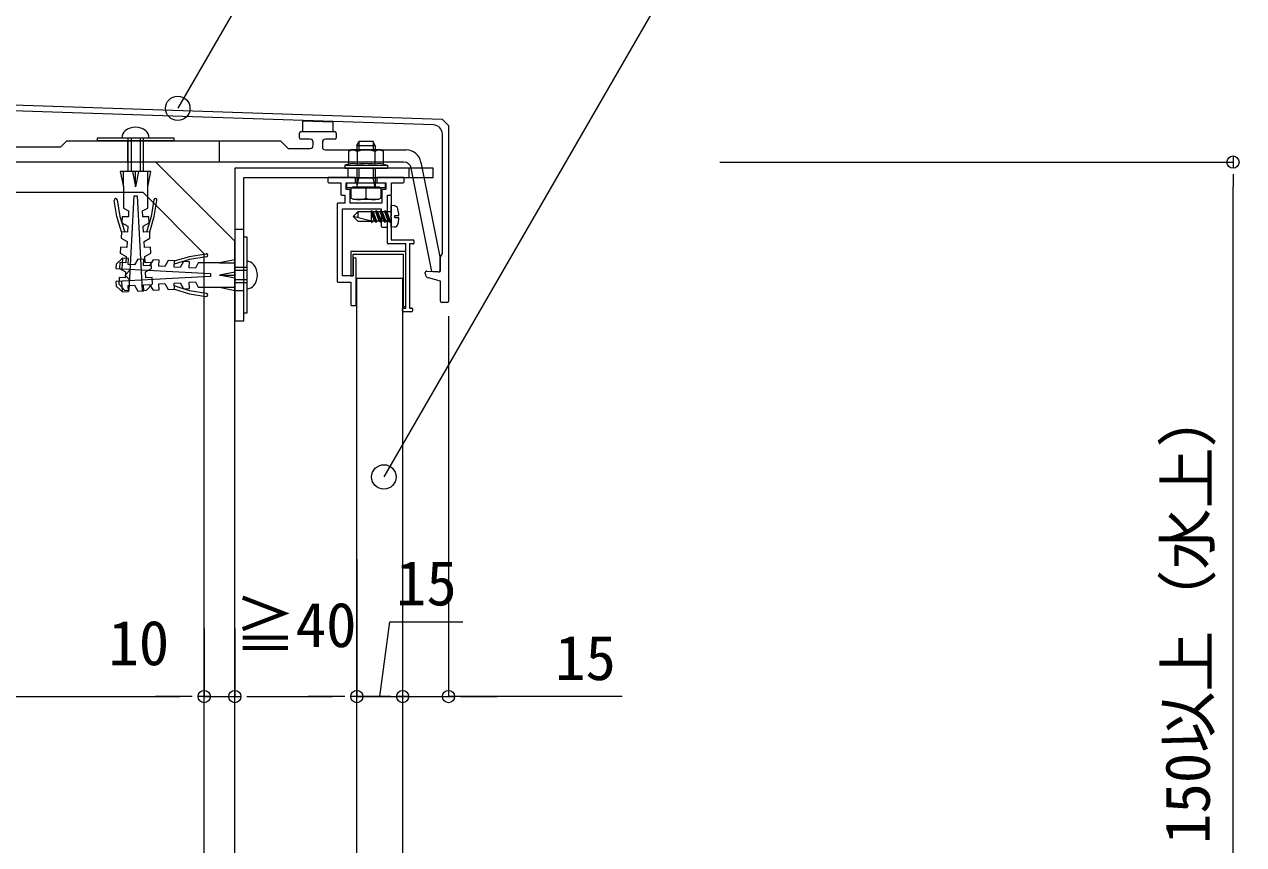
# Model space of a CAD drawing. Units: millimetres, scale not verified. Extents: x -1380 to 1380, y -955 to 955.
# Drawn here: x -458.9 to -59.5, y -23.5 to 245.1 of the extents above; entities that cross this region are included whole.
import ezdxf
from ezdxf.enums import TextEntityAlignment as Align

# ---------------------------------------------------------------- set-up
doc = ezdxf.new("R2010")
doc.units = ezdxf.units.MM
doc.header["$LTSCALE"] = 3
doc.linetypes.add('USER1', pattern=[9.525, 6.35, -3.175])
for name, color, linetype, lineweight in [('0-0_0', 7, 'Continuous', 9), ('0-3_KUTAI', 3, 'Continuous', 18), ('0-4_BOUSUI', 1, 'Continuous', 18), ('0-5_MOJI', 7, 'Continuous', 18), ('0-6_KASAGI', 150, 'Continuous', 18), ('0-7_sunpo', 7, 'Continuous', 18), ('0-8_KANAMONO_SCREW', 4, 'Continuous', 18), ('0-A_buhin', 2, 'Continuous', 18), ('0-B_KANAMONO', 4, 'Continuous', 18)]:
    doc.layers.add(name, color=color, linetype=linetype, lineweight=lineweight)
doc.styles.add('ＭＳ ゴシック', font='')
doc.styles.get('ＭＳ ゴシック').set_extended_font_data('MS Gothic')

# ---------------------------------------------------------------- blocks, each defined once
blk = doc.blocks.new('_DOT')
at = {"layer": '0-0_0'}
for p, q in [((-0.5, 0), (-1, 0)), ((0.25, 0), (-0.25, 0))]:
    blk.add_line(p, q, dxfattribs=at)
blk.add_circle((0, 0), 0.25, dxfattribs=at)

msp = doc.modelspace()

# ---------------------------------------------------------------- linework, layer by layer
at = {"layer": '0-3_KUTAI'}
msp.add_line((-420.001, 190), (-400.001, 170), dxfattribs=at)
for points in [[(-420.001, 190), (-600.001, 190), (-600.001, -660)], [(899.999, -310), (-400.001, -310), (-400.001, 170)]]:
    msp.add_lwpolyline(points, dxfattribs=at)
at = {"layer": '0-4_BOUSUI'}
msp.add_lwpolyline([(-346.362, -300), (-390.001, -256.36), (-390.001, 174.142), (-415.859, 200), (-551.341, 200)], dxfattribs=at)
at = {"layer": '0-5_MOJI'}
for points in [[(-270.251, 370.764), (-320.251, 370.764), (-408.675, 217.611)], [(-161.864, 320.834), (-211.864, 320.834), (-341.156, 96.892)]]:
    msp.add_lwpolyline(points, dxfattribs=at)
for centre in [(-408.675, 217.611), (-341.156, 96.892)]:
    msp.add_circle(centre, 4, dxfattribs=at)
at = {"layer": '0-6_KASAGI'}
for p, q in [((-368.801, 208), (-368.801, 209.5)), ((-368.301, 210), (-357.301, 210)), ((-356.801, 209.5), (-356.801, 208)), ((-425.001, 200), (-425.001, 207)), ((-395.001, 200), (-395.001, 207)), ((-365.301, 207.5), (-368.301, 207.5)), ((-364.301, 205.5), (-364.301, 206.5)), ((-361.301, 206.5), (-361.301, 205)), ((-357.301, 207.5), (-360.301, 207.5)), ((-360.301, 204), (-333.9, 204)), ((-334.62, 200), (-605.382, 200)), ((-327.601, 163.499), (-327.601, 163.814)), ((-327.066, 164.312), (-323.136, 164.038)), ((-320.501, 154), (-322.101, 154))]:
    msp.add_line(p, q, dxfattribs=at)
for points in [[(-620.001, 154.5), (-620.001, 224), (-618.001, 226), (-602.139, 225.471), (-600.001, 223.333), (-322.07, 214.069), (-320.001, 212), (-320.001, 154.5)], [(-324.901, 212.162), (-600.857, 221.361), (-602.995, 223.499), (-614.901, 223.896)], [(-322.601, 164.536), (-322.601, 169), (-322.001, 170.039), (-322.001, 209.164)], [(-467.501, 205), (-447.001, 205), (-445.001, 207), (-375.001, 207), (-372.501, 204.5), (-365.301, 204.5)], [(-328.997, 199.981), (-322.801, 169), (-322.801, 164.536)], [(-323.336, 164.038), (-325.407, 164.182), (-332.169, 197.99)], [(-322.601, 154.5), (-322.601, 161), (-326.492, 162.05)]]:
    msp.add_lwpolyline(points, dxfattribs=at)
msp.add_lwpolyline([(-367.801, 213.392), (-367.801, 210), (-357.801, 210), (-357.801, 213.059)], close=True, dxfattribs=at)
for centre, radius, start, end in [((-325.001, 209.164), 3, 0, 88.09085), ((-368.301, 209.5), 0.5, 90, 180), ((-368.301, 208), 0.5, 180, 270), ((-357.301, 209.5), 0.5, 0, 90), ((-357.301, 208), 0.5, 270, 0), ((-365.301, 206.5), 1, 0, 90), ((-365.301, 205.5), 1, 270, 360), ((-360.301, 206.5), 1, 90, 180), ((-360.301, 205), 1, 180, 270), ((-333.9, 199), 5, 11.30993, 90), ((-334.62, 197.5), 2.5, 11.30993, 90), ((-327.101, 163.814), 0.5, 86, 180), ((-323.301, 164.536), 0.5, 266, 0), ((-323.101, 164.536), 0.5, 266, 0), ((-326.101, 163.499), 1.5, 180, 254.89433), ((-322.101, 154.5), 0.5, 180, 270), ((-320.501, 154.5), 0.5, 270, 0)]:
    msp.add_arc(centre, radius, start, end, dxfattribs=at)
at = {"layer": '0-7_sunpo'}
for p, q in [((-231.045, 200), (-62.967, 200)), ((-62.967, -177), (-62.967, 192)), ((-320.001, 149.5), (-320.001, 24.959)), ((-350.001, 69.959), (-350.001, 24.959)), ((-335.001, 69.959), (-335.001, 24.959)), ((-335.001, 69.959), (-335.001, 24.959)), ((-400.001, 47.237), (-400.001, 24.959)), ((-400.001, 47.237), (-400.001, 24.959)), ((-390.001, 47.237), (-390.001, 24.959)), ((-390.001, 47.237), (-390.001, 24.959)), ((-350.001, 47.237), (-350.001, 24.959)), ((-572.001, 24.959), (-408.001, 24.959)), ((-408.001, 24.959), (-416.001, 24.959)), ((-400.001, 24.959), (-390.001, 24.959)), ((-382.001, 24.959), (-374.001, 24.959)), ((-382.001, 24.959), (-358.001, 24.959)), ((-358.001, 24.959), (-366.001, 24.959)), ((-343.001, 24.959), (-351.001, 24.959)), ((-350.001, 24.959), (-335.001, 24.959)), ((-350.001, 24.959), (-335.001, 24.959)), ((-335.001, 24.959), (-320.001, 24.959)), ((-335.001, 24.959), (-320.001, 24.959)), ((-327.001, 24.959), (-319.001, 24.959)), ((-263.112, 24.959), (-320.001, 24.959)), ((-312.001, 24.959), (-304.001, 24.959))]:
    msp.add_line(p, q, dxfattribs=at)
msp.add_lwpolyline([(-342.501, 24.959), (-339.187, 49.406), (-315.258, 49.406)], dxfattribs=at)
at = {"layer": '0-8_KANAMONO_SCREW'}
for p, q in [((-425.001, 207.991), (-425.001, 196.935)), ((-424.001, 207.991), (-424.001, 196.935)), ((-421.001, 207.991), (-421.001, 196.935)), ((-420.001, 207.991), (-420.001, 196.935)), ((-350.001, 205.35), (-349.388, 206.75)), ((-344.001, 205.35), (-350.001, 205.35)), ((-350.001, 205.35), (-350.001, 204)), ((-344.614, 206.75), (-349.388, 206.75)), ((-349.388, 206.75), (-349.388, 204)), ((-344.614, 206.75), (-344.614, 204)), ((-344.001, 205.35), (-344.614, 206.75)), ((-344.001, 205.35), (-344.001, 204)), ((-426.509, 191.935), (-426.509, 196.935)), ((-423.509, 196.935), (-422.509, 191.935)), ((-422.509, 191.935), (-422.509, 196.935)), ((-421.509, 196.935), (-422.509, 191.935)), ((-418.509, 191.935), (-418.509, 196.935)), ((-350.001, 198), (-350.001, 191.75)), ((-349.388, 198), (-349.388, 194.75)), ((-344.614, 198), (-344.614, 194.75)), ((-344.001, 198), (-344.001, 191.75)), ((-342.561, 191.75), (-351.441, 191.75)), ((-344.001, 194.75), (-350.001, 194.75)), ((-350.001, 191.75), (-349.388, 194.75)), ((-344.001, 191.75), (-344.614, 194.75)), ((-351.541, 191.65), (-351.541, 191.6)), ((-347.001, 188.187), (-347.001, 191.6)), ((-342.461, 191.65), (-342.461, 191.6)), ((-426.778, 168.513), (-426.962, 165.018)), ((-395.001, 167), (-390.001, 167)), ((-390.001, 164), (-395.001, 163)), ((-386.01, 165.492), (-390.001, 165.492)), ((-386.01, 164.492), (-390.001, 164.492)), ((-426.778, 157.487), (-426.962, 160.982)), ((-395.001, 163), (-390.001, 163)), ((-390.001, 162), (-395.001, 163)), ((-386.01, 161.492), (-390.001, 161.492)), ((-386.01, 160.492), (-390.001, 160.492)), ((-395.001, 159), (-390.001, 159))]:
    msp.add_line(p, q, dxfattribs=at)
for points in [[(-435.009, 208), (-410.009, 208), (-410.009, 207), (-435.009, 207)], [(-340.751, 191.6), (-353.251, 191.6), (-353.251, 193.2), (-340.751, 193.2)], [(-342.111, 188.187), (-342.868, 187.75), (-351.135, 187.75), (-351.891, 188.187), (-351.891, 191.6), (-342.111, 191.6)], [(-386.001, 175.5), (-386.001, 150.5), (-387.001, 150.5), (-387.001, 175.5)]]:
    msp.add_lwpolyline(points, close=True, dxfattribs=at)
for points in [[(-427.761, 165.151), (-425.816, 164.048), (-425.92, 162.051), (-427.918, 162.155), (-428.022, 160.158), (-426.13, 158.056), (-424.632, 157.978), (-423.009, 188.935), (-422.509, 188.935), (-422.009, 188.935), (-420.387, 157.978), (-418.889, 158.056), (-416.996, 160.158), (-417.101, 162.155), (-419.098, 162.051), (-419.203, 164.048), (-417.258, 165.151), (-417.363, 167.148), (-419.36, 167.044), (-419.465, 169.041), (-417.52, 170.144), (-417.624, 172.142), (-419.622, 172.037), (-419.726, 174.034), (-417.781, 175.137), (-417.886, 177.135), (-419.883, 177.03), (-419.988, 179.027), (-418.043, 180.131), (-418.148, 182.128), (-420.145, 182.023), (-420.25, 184.02), (-418.509, 184.935), (-418.509, 188.935), (-418.509, 191.935), (-417.509, 196.935), (-422.509, 196.935), (-427.509, 196.935), (-426.509, 191.935), (-426.509, 188.935)], [(-426.509, 188.935), (-426.509, 184.935), (-424.769, 184.02), (-424.874, 182.023), (-426.871, 182.128), (-426.975, 180.131), (-425.031, 179.027), (-425.135, 177.03), (-427.132, 177.135), (-427.237, 175.137), (-425.292, 174.034), (-425.397, 172.037), (-427.394, 172.142), (-427.499, 170.144), (-425.554, 169.041), (-425.659, 167.044), (-427.656, 167.148), (-427.761, 165.151)], [(-427.132, 177.135), (-428.629, 182.135), (-429.52, 187.477)], [(-428.533, 187.642), (-427.615, 182.135), (-426.07, 177.079)], [(-416.485, 187.642), (-417.403, 182.135), (-418.949, 177.079)], [(-417.886, 177.135), (-416.389, 182.135), (-415.499, 187.477)], [(-421.785, 168.251), (-422.888, 166.306), (-424.886, 166.411), (-424.781, 168.408), (-426.778, 168.513), (-428.88, 166.62), (-428.959, 165.123), (-398.001, 163.5), (-398.001, 163), (-398.001, 162.5), (-428.959, 160.878), (-428.88, 159.38), (-426.778, 157.487), (-424.781, 157.592), (-424.886, 159.589), (-422.888, 159.694), (-421.785, 157.749), (-419.788, 157.854), (-419.893, 159.851), (-417.895, 159.955), (-416.792, 158.011), (-414.795, 158.115), (-414.899, 160.112), (-412.902, 160.217), (-411.799, 158.272), (-409.802, 158.377), (-409.906, 160.374), (-407.909, 160.479), (-406.806, 158.534), (-404.808, 158.639), (-404.913, 160.636), (-402.916, 160.74), (-402.001, 159), (-398.001, 159), (-395.001, 159), (-390.001, 158), (-390.001, 163), (-390.001, 168), (-395.001, 167), (-398.001, 167)], [(-398.001, 167), (-402.001, 167), (-402.916, 165.26), (-404.913, 165.364), (-404.808, 167.362), (-406.806, 167.466), (-407.909, 165.521), (-409.906, 165.626), (-409.802, 167.623), (-411.799, 167.728), (-412.902, 165.783), (-414.899, 165.888), (-414.795, 167.885), (-416.792, 167.99), (-417.895, 166.045), (-419.893, 166.149), (-419.788, 168.147), (-421.785, 168.251)], [(-399.295, 169.024), (-404.802, 168.106), (-409.857, 166.561)], [(-409.802, 167.623), (-404.802, 169.12), (-399.459, 170.011)], [(-424.132, 161.131), (-425.942, 163), (-424.132, 164.87)], [(-399.295, 156.976), (-404.802, 157.894), (-409.857, 159.44)], [(-409.802, 158.377), (-404.802, 156.88), (-399.459, 155.99)]]:
    msp.add_lwpolyline(points, dxfattribs=at)
for centre, radius, start, end in [((-424.012, 207.871), 3, 128.61458, 177.54109), ((-422.509, 206), 5.4, 51.3178, 128.6822), ((-421.006, 207.871), 3, 2.45891, 51.38542), ((-351.441, 191.65), 0.1, 90, 180), ((-342.561, 191.65), 0.1, 0, 90), ((-429.026, 187.559), 0.5, 9.46232, 189.46231), ((-415.992, 187.559), 0.5, 350.53769, 170.53768), ((-349.446, 194.812), 7.062, 249.74384, 290.25616), ((-344.556, 194.812), 7.062, 249.74384, 290.25616), ((-399.377, 169.517), 0.5, 279.46232, 99.46231), ((-386.13, 164.503), 3, 38.61458, 87.54109), ((-388.001, 163), 5.4, 321.3178, 38.6822), ((-399.377, 156.483), 0.5, 260.53769, 80.53768), ((-386.13, 161.497), 3, 272.45891, 321.38542)]:
    msp.add_arc(centre, radius, start, end, dxfattribs=at)
at = {"layer": '0-A_buhin'}
msp.add_lwpolyline([(-335.001, -163), (-350.001, -163), (-350.001, 162), (-335.001, 162)], close=True, dxfattribs=at)
at = {"layer": '0-B_KANAMONO'}
for p, q in [((-349.888, 203.496), (-349.888, 199.307)), ((-344.115, 203.496), (-344.115, 199.307)), ((-352.775, 199.307), (-354.001, 199)), ((-354.001, 199), (-340.001, 199)), ((-354.001, 199), (-354.001, 198)), ((-354.001, 198), (-340.001, 198)), ((-341.228, 199.307), (-340.001, 199)), ((-340.001, 199), (-340.001, 198)), ((-359.501, 194.7), (-359.501, 193.5)), ((-350.801, 195), (-359.201, 195)), ((-350.501, 193.5), (-350.501, 194.7)), ((-343.501, 194.7), (-343.501, 193.5)), ((-334.801, 195), (-343.201, 195)), ((-334.501, 193.5), (-334.501, 194.7)), ((-340.001, 182.5), (-340.001, 188.9)), ((-339.701, 189.2), (-339.101, 189.2)), ((-356.501, 186.2), (-356.501, 161)), ((-343.701, 180.171), (-345.201, 184.171)), ((-342.201, 180.171), (-343.701, 184.171)), ((-340.701, 180.171), (-342.201, 184.171)), ((-342.201, 184.171), (-341.693, 183.671)), ((-340.834, 183.671), (-340.701, 184.171)), ((-340.701, 184.171), (-340.193, 183.671)), ((-339.201, 180.171), (-340.701, 184.171)), ((-338.801, 178.657), (-338.801, 185.744)), ((-337.601, 185.637), (-338.801, 185.744)), ((-345.201, 180.671), (-351.201, 182.171)), ((-345.334, 183.671), (-349.701, 183.671)), ((-349.701, 183.671), (-349.701, 181.796)), ((-349.701, 180.671), (-345.201, 180.671)), ((-345.201, 180.671), (-345.201, 183.317)), ((-344.209, 180.671), (-345.201, 180.671)), ((-343.889, 183.671), (-344.693, 183.671)), ((-342.709, 180.671), (-343.568, 180.671)), ((-343.193, 183.671), (-342.068, 180.671)), ((-342.334, 183.671), (-343.193, 183.671)), ((-342.201, 180.171), (-342.709, 180.671)), ((-340.834, 183.671), (-341.693, 183.671)), ((-339.709, 180.671), (-340.834, 183.671)), ((-339.709, 180.671), (-340.568, 180.671)), ((-339.201, 180.171), (-339.709, 180.671)), ((-337.601, 182.556), (-336.21, 182.556)), ((-337.601, 181.756), (-337.601, 182.556)), ((-336.21, 181.756), (-337.601, 181.756)), ((-341.701, 178.7), (-340.301, 178.7)), ((-337.601, 178.762), (-338.801, 178.657)), ((-331.301, 174.2), (-331.301, 173.5)), ((-350.201, 153.3), (-350.201, 168.2)), ((-351.701, 153), (-350.501, 153)), ((-335.001, 151.3), (-335.001, 151.9)), ((-331.801, 151.9), (-331.801, 151.3)), ((-332.101, 151), (-334.701, 151))]:
    msp.add_line(p, q, dxfattribs=at)
at = {"layer": '0-B_KANAMONO', "linetype": 'USER1'}
for p, q in [((-353.001, 198), (-353.001, 195)), ((-333.001, 198), (-333.001, 195)), ((-390.001, 178), (-387.001, 178)), ((-390.001, 158), (-387.001, 158))]:
    msp.add_line(p, q, dxfattribs=at)
at = {"layer": '0-B_KANAMONO'}
for points in [[(-341.228, 199.307), (-341.228, 203.496), (-342.101, 204), (-351.901, 204), (-352.775, 203.496), (-352.775, 199.307)], [(-359.201, 193.2), (-355.301, 193.2), (-355.301, 189.5)], [(-352.501, 191), (-353.501, 191), (-353.501, 193.2), (-350.801, 193.2)], [(-343.201, 193.2), (-340.501, 193.2), (-340.501, 191), (-341.501, 191)], [(-338.701, 189.5), (-338.701, 193.2), (-334.801, 193.2)], [(-355.001, 189.2), (-354.001, 189.2), (-354.001, 186.5), (-356.201, 186.5)], [(-341.801, 190.7), (-341.801, 186.5), (-352.201, 186.5), (-352.201, 190.7)], [(-340.001, 173.5), (-340.001, 181.9), (-340.001, 182.5), (-340.001, 189.2), (-339.001, 189.2)], [(-338.801, 188.9), (-338.801, 182.4), (-339.001, 182.2), (-338.801, 182), (-338.801, 174.5), (-331.601, 174.5)], [(-351.201, 168.2), (-351.201, 162.7), (-354.701, 162.7), (-354.701, 184.7), (-342.001, 184.7), (-342.001, 179)], [(-342.709, 180.671), (-343.834, 183.671), (-343.701, 184.171), (-343.193, 183.671)], [(-341.209, 180.671), (-342.334, 183.671), (-342.201, 184.171)], [(-349.701, 183.671), (-351.201, 182.171), (-349.701, 180.671)], [(-345.334, 180.671), (-345.201, 180.171), (-344.693, 180.671)], [(-341.209, 180.671), (-342.068, 180.671), (-342.201, 180.171)], [(-341.693, 183.671), (-340.568, 180.671), (-340.701, 180.171), (-341.209, 180.671)], [(-340.001, 179), (-340.001, 181.9), (-340.301, 182.2), (-340.001, 182.5)], [(-338.801, 183.671), (-340.193, 183.671), (-339.068, 180.671)], [(-338.801, 180.671), (-339.068, 180.671), (-339.201, 180.171), (-339.709, 180.671)], [(-334.701, 152.2), (-334.001, 152.2), (-334.001, 173.2), (-339.701, 173.2)], [(-331.601, 173.2), (-332.801, 173.2), (-332.801, 152.2), (-332.101, 152.2)], [(-356.201, 160.7), (-352.001, 160.7), (-352.001, 153.3)]]:
    msp.add_lwpolyline(points, dxfattribs=at)
for points in [[(-390.001, 148), (-387.001, 148), (-387.001, 195), (-325.001, 195), (-325.001, 198), (-390.001, 198)], [(-344.693, 183.671), (-343.568, 180.671), (-343.701, 180.171), (-344.209, 180.671), (-345.334, 183.671), (-345.201, 184.171)], [(-351.201, 169.9), (-334.801, 169.9), (-334.801, 152.7), (-334.001, 152.7), (-334.001, 170.7), (-352.001, 170.7), (-352.001, 162.7), (-351.201, 162.7)]]:
    msp.add_lwpolyline(points, close=True, dxfattribs=at)
for centre, radius, start, end in [((-351.331, 201.122), 2.779, 58.70286, 121.29714), ((-347.001, 195.486), 8.514, 70.18081, 109.81919), ((-342.671, 201.122), 2.779, 58.70286, 121.29714), ((-351.331, 194.017), 5.483, 74.73852, 105.26148), ((-347.001, 177.856), 21.644, 82.33527, 97.66473), ((-342.671, 194.017), 5.483, 74.73852, 105.26148), ((-359.201, 194.7), 0.3, 90, 180), ((-359.201, 193.5), 0.3, 180, 270), ((-350.801, 194.7), 0.3, 360, 90), ((-350.801, 193.5), 0.3, 270, 0), ((-343.201, 194.7), 0.3, 90, 180), ((-343.201, 193.5), 0.3, 180, 270), ((-334.801, 194.7), 0.3, 360, 90), ((-334.801, 193.5), 0.3, 270, 0), ((-355.001, 189.5), 0.3, 180, 270), ((-352.501, 190.7), 0.3, 0, 90), ((-341.501, 190.7), 0.3, 90, 180), ((-339.701, 188.9), 0.3, 90, 180), ((-339.101, 188.9), 0.3, 0, 90), ((-339.001, 189.5), 0.3, 270, 0), ((-356.201, 186.2), 0.3, 90, 180), ((-337.781, 184.383), 1.267, 16.0257, 84.99999), ((-345.535, 182.156), 9.333, 2.45629, 16.0257), ((-345.535, 182.156), 9.333, 344.64208, 357.54371), ((-341.701, 179), 0.3, 180, 270), ((-340.301, 179), 0.3, 270, 0), ((-337.756, 180.02), 1.267, 275, 344.64198), ((-339.701, 173.5), 0.3, 180, 270), ((-331.601, 174.2), 0.3, 0, 90), ((-331.601, 173.5), 0.3, 270, 0), ((-350.701, 168.2), 0.5, 0, 180), ((-356.201, 161), 0.3, 180, 270), ((-351.701, 153.3), 0.3, 180, 270), ((-350.501, 153.3), 0.3, 270, 0), ((-334.701, 151.9), 0.3, 90, 180), ((-332.101, 151.9), 0.3, 0, 90), ((-334.701, 151.3), 0.3, 180, 270), ((-332.101, 151.3), 0.3, 270, 0)]:
    msp.add_arc(centre, radius, start, end, dxfattribs=at)

# ---------------------------------------------------------------- block references
at = {"layer": '0-7_sunpo', "xscale": 8, "yscale": 8}
for p, rotation in [((-62.967, 200), 90), ((-390.001, 24.959), 180), ((-390.001, 24.959), 180), ((-335.001, 24.959), 180), ((-320.001, 24.959), 180)]:
    msp.add_blockref('_DOT', p, dxfattribs=dict(at, rotation=rotation))
for p in [(-400.001, 24.959), (-400.001, 24.959), (-350.001, 24.959), (-350.001, 24.959), (-335.001, 24.959)]:
    msp.add_blockref('_DOT', p, dxfattribs=at)

# ---------------------------------------------------------------- texts
at = {"layer": '0-7_sunpo', "style": 'ＭＳ ゴシック'}
msp.add_text('150以上（水上）', height=14.66, rotation=90, dxfattribs=at).set_placement((-66.163, -23.335), align=Align.BOTTOM_LEFT)
for s, p in [('15', (-337.222, 50.406)), ('≧40', (-390.001, 36.76)), ('10', (-431.42, 30.838)), ('15', (-285.076, 25.959))]:
    msp.add_text(s, height=14.66, dxfattribs=at).set_placement(p, align=Align.BOTTOM_LEFT)

doc.saveas('drawing.dxf')
